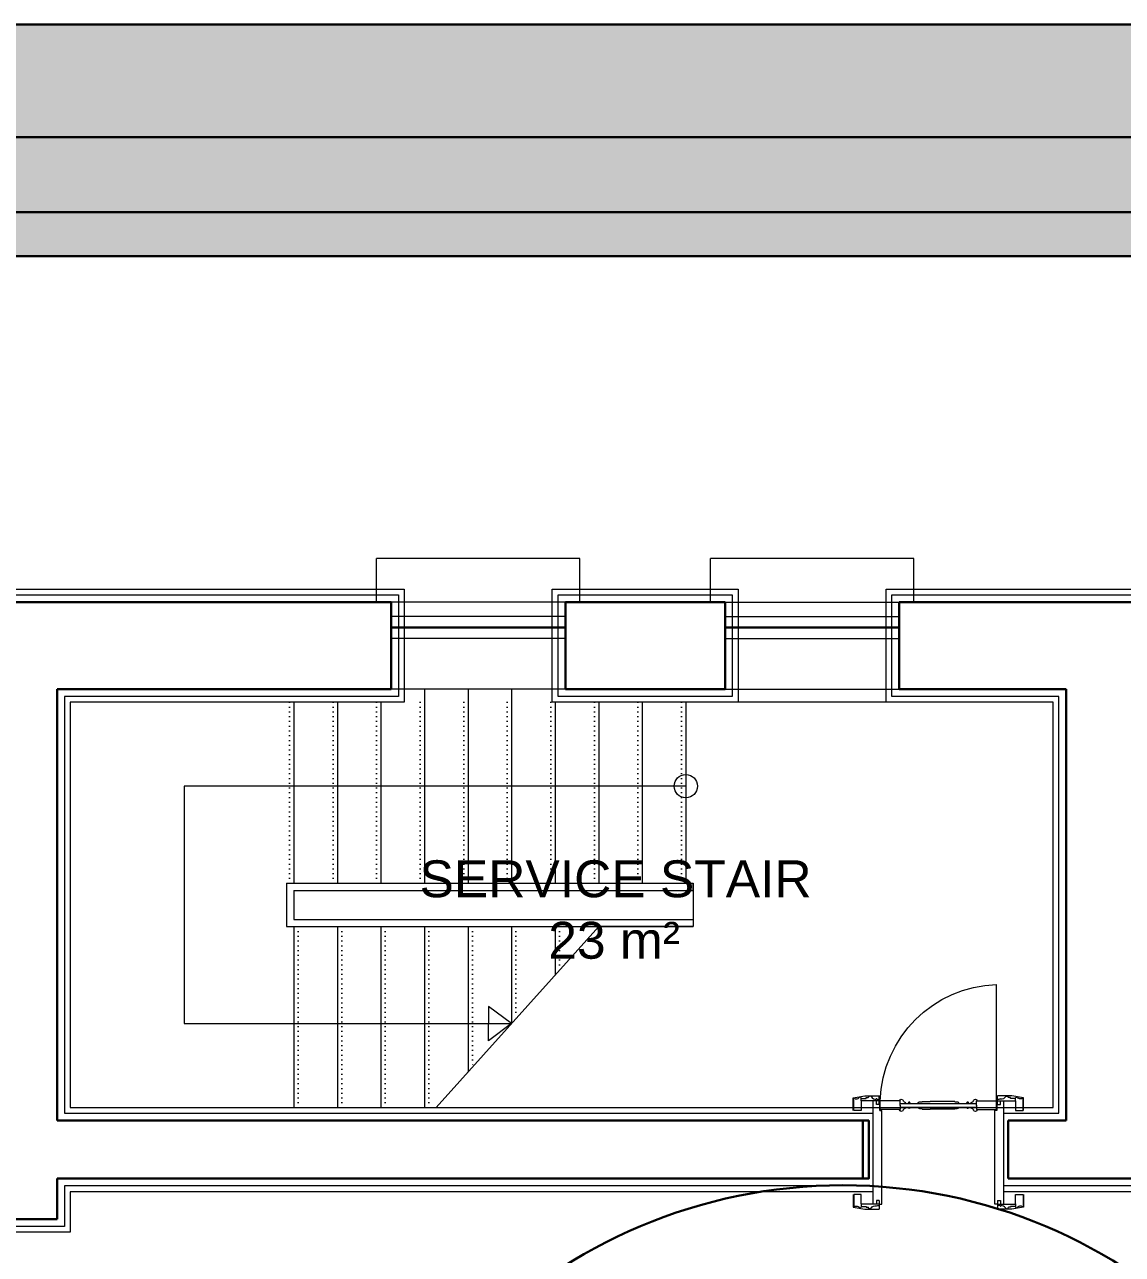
# Model space of a CAD drawing. Header units: millimetres. Extents: x 4346 to 24970, y -10214 to -5839.
# Drawn here: x 5340 to 6096, y -6828 to -5981 of the extents above; entities that cross this region are included whole.
import ezdxf

# ---------------------------------------------------------------- set-up
doc = ezdxf.new("R2010")
doc.units = ezdxf.units.MM
doc.linetypes.add('A190-SU-10.01-01_R01$0$DOT2', pattern=[3.175, 0, -3.175])
for name, color, linetype, lineweight in [('a_merdiven', 115, 'Continuous', 0), ('Duvar', 7, 'Continuous', 30), ('duvar mevcut', 55, 'Continuous', 30), ('QAPI_UST_KESIM', 1, 'Continuous', 5), ('WL - ALÇIPAN KAPLAMA', 30, 'Continuous', 15), ('YAZıMAHAL', 152, 'Continuous', 20)]:
    doc.layers.add(name, color=color, linetype=linetype, lineweight=lineweight)
doc.layers.add('a_mermer', color=143, linetype='Continuous', lineweight=0, transparency=0.2)
doc.layers.add('a_parke', color=35, linetype='Continuous', lineweight=0, transparency=0.2)
doc.styles.add('STYLUS BT', font='stylu.ttf')

# ---------------------------------------------------------------- blocks, each defined once
blk = doc.blocks.new('kapipervaz')
at = {"layer": 'QAPI_UST_KESIM'}
for p, q in [((76393.16, 185959.7), (76395.21, 185959.7)), ((76393.16, 185959.7), (76393.16, 185956.27)), ((76395.21, 185959.7), (76395.21, 185957.15)), ((76405.57, 185957.19), (76405.57, 185963.68)), ((76405.57, 185963.68), (76410.76, 185963.68)), ((76410.76, 185963.68), (76410.76, 185955.68)), ((76393.16, 185957.15), (76405.57, 185957.15)), ((76402.17, 185954.91), (76400.77, 185954.91)), ((76405.57, 185955.48), (76402.17, 185955.48)), ((76402.17, 185955.48), (76402.17, 185954.91)), ((76405.57, 185957.19), (76405.57, 185955.48)), ((76405.57, 185955.48), (76405.57, 185955.09)), ((76407, 185955.05), (76407.19, 185955.05))]:
    blk.add_line(p, q, dxfattribs=at)
for centre, radius, start, end in [((76393.31, 185956.29), 0.154, 164.59434, 245.86062), ((76393.66, 185953.57), 2.61, 60.47103, 98.93763), ((76395.16, 185956.01), 0.275, 217.02219, 348.70515), ((76395.72, 185952.35), 3.62, 35.94994, 94.60262), ((76399.63, 185955.07), 1.15, 211.46552, 352.04439), ((76406.3, 185955.34), 0.766, 199.21354, 337.6241), ((76409.03, 185953.04), 2.73, 74.45502, 132.34617), ((76410.26, 185955.8), 0.516, 194.68712, 347.13283)]:
    blk.add_arc(centre, radius, start, end, dxfattribs=at)
blk = doc.blocks.new('papuc1')
at = {"layer": 'QAPI_UST_KESIM'}
for p, q in [((76393.19, 185928.57), (76401.29, 185930.07)), ((76393.19, 185920.01), (76393.19, 185928.57)), ((76401.29, 185930.07), (76411.19, 185930.07)), ((76411.19, 185925.71), (76411.19, 185930.07))]:
    blk.add_line(p, q, dxfattribs=at)
blk = doc.blocks.new('k19')
at = {"layer": 'QAPI_UST_KESIM'}
for p, q in [((-83.9, -33.25), (-83.9, 37.85)), ((-79, 31.75), (-79, 37.85)), ((-79, 37.8), (-79, 31.8)), ((-65.22, 37.8), (-79, 37.8)), ((-65.22, 34.71), (-65.22, 37.8)), ((-12.61, 36), (-65.22, 36)), ((-65.22, 34.81), (-65.22, 31.8)), ((-62.9, 37.89), (-63.21, 37.89)), ((-61.26, 36), (-61.26, 36.58)), ((-50.16, 37.19), (-50.16, 37.5)), ((-50.16, 37.5), (-33.32, 37.5)), ((-27.68, 37.5), (-33.32, 37.5)), ((-27.68, 37.19), (-27.68, 37.5)), ((-16.54, 36), (-16.54, 36.58)), ((-14.9, 37.89), (-14.59, 37.89)), ((-12.58, 37.8), (1.2, 37.8)), ((-12.58, 34.71), (-12.58, 37.8)), ((-12.58, 34.81), (-12.58, 31.8)), ((1.2, 31.8), (1.2, 37.85)), ((6.1, -33.25), (6.1, 37.85)), ((-79.2, 31.25), (-77.8, 31.25)), ((-65.22, 31.8), (-79, 31.8)), ((-77.8, -33.25), (-77.8, 31.25)), ((-12.61, 33.52), (-65.22, 33.52)), ((-62.9, 31.64), (-63.21, 31.64)), ((-61.26, 33.52), (-61.26, 32.95)), ((-50.16, 32.34), (-50.16, 32.02)), ((-50.16, 32.02), (-33.32, 32.02)), ((-27.68, 32.02), (-33.32, 32.02)), ((-27.68, 32.34), (-27.68, 32.02)), ((-16.54, 33.52), (-16.54, 32.95)), ((-14.9, 31.64), (-14.59, 31.64)), ((-12.58, 31.8), (1.2, 31.8)), ((0, -33.25), (0, 31.25)), ((1.4, 31.25), (0, 31.25)), ((-79.6, -33.25), (-77.8, -33.25)), ((1.8, -33.25), (0, -33.25))]:
    blk.add_line(p, q, dxfattribs=at)
for points in [[(-79, 37.85), (-79, 118.05)], [(-79.6, 37.83), (-79.2, 37.83), (-79.2, 31.25)], [(1.4, 31.25), (1.4, 37.83), (1.8, 37.83)]]:
    blk.add_lwpolyline(points, dxfattribs=at)
for points in [[(-59.79, 36), (-59.79, 36.5), (-59.54, 36.5, -1), (-58.54, 36.5), (-58.29, 36.5), (-58.29, 36)], [(-19.54, 35.98), (-19.54, 36.48), (-19.29, 36.48, -1), (-18.29, 36.48), (-18.04, 36.48), (-18.04, 35.98)], [(-59.79, 33.52), (-59.79, 33.02), (-59.54, 33.02, 1), (-58.54, 33.02), (-58.29, 33.02), (-58.29, 33.52)], [(-19.54, 33.55), (-19.54, 33.05), (-19.29, 33.05, 1), (-18.29, 33.05), (-18.04, 33.05), (-18.04, 33.55)]]:
    blk.add_lwpolyline(points, format="xyb", dxfattribs=at)
for centre, radius, start, end in [((-81.83, 35.03), 83.07, 1.94976, 88.05024), ((-64.4, 37.77), 1.2, 5.60227, 180.48035), ((-61.02, 38.56), 2, 199.67608, 263.2827), ((-51.53, 35.25), 1.92, 94.51434, 156.65142), ((-50.74, 24.11), 13.1, 87.45, 94.10206), ((-27.09, 24.11), 13.1, 85.89794, 92.55), ((-26.31, 35.25), 1.92, 23.34858, 85.48566), ((-16.78, 38.56), 2, 276.7173, 340.32392), ((-13.4, 37.77), 1.2, 359.51965, 174.39773), ((-64.4, 31.75), 1.2, 179.51965, 354.39773), ((-61.02, 30.96), 2, 96.7173, 160.32392), ((-51.53, 34.27), 1.92, 203.34858, 265.48566), ((-50.74, 45.42), 13.1, 265.89794, 272.55), ((-27.09, 45.42), 13.1, 267.45, 274.10206), ((-26.31, 34.27), 1.92, 274.51434, 336.65142), ((-16.78, 30.96), 2, 19.67608, 83.2827), ((-13.4, 31.75), 1.2, 185.60227, 0.48035)]:
    blk.add_arc(centre, radius, start, end, dxfattribs=at)
at = {"layer": 'QAPI_UST_KESIM', "extrusion": (0, 0, -1), "xscale": -1, "zscale": -1}
for name, p in [('papuc1', (76490.79, -185888.71)), ('kapipervaz', (76391.36, -185990.38))]:
    blk.add_blockref(name, p, dxfattribs=at)
at = {"layer": 'QAPI_UST_KESIM', "extrusion": (0, 0, -1), "xscale": -1, "zscale": -1, "rotation": 180}
for name, p in [('kapipervaz', (-76313.56, 185994.98)), ('papuc1', (-76412.99, 185893.31))]:
    blk.add_blockref(name, p, dxfattribs=at)
at = {"layer": 'QAPI_UST_KESIM', "xscale": -1, "rotation": 180}
for name, p in [('kapipervaz', (-76391.36, 185994.98)), ('papuc1', (-76490.79, 185893.31))]:
    blk.add_blockref(name, p, dxfattribs=at)
at = {"layer": 'QAPI_UST_KESIM', "xscale": -1}
for name, p in [('papuc1', (76412.99, -185888.71)), ('kapipervaz', (76313.56, -185990.38))]:
    blk.add_blockref(name, p, dxfattribs=at)

msp = doc.modelspace()

# ---------------------------------------------------------------- hatches: boundary and pattern name
at = {"layer": 'Duvar'}
h = msp.add_hatch(color=256, dxfattribs=at)
h.dxf.hatch_style = 1
h.paths.add_polyline_path([(4423.24, -10136.77), (10254.24, -10136.77), (10254.24, -6058.85), (4423.24, -6058.85)], flags=16)
h.paths.add_polyline_path([(4345.68, -10214.33), (10331.8, -10214.33), (10331.8, -5981.29), (4345.68, -5981.29)])
at = {"layer": 'Duvar', "true_color": 0x636466}
h = msp.add_hatch(color=251, dxfattribs=at)
h.dxf.hatch_style = 1
h.paths.add_polyline_path([(4474.95, -10085.06), (10202.53, -10085.06), (10202.53, -6110.56), (4474.95, -6110.56)], flags=16)
h.paths.add_polyline_path([(4423.24, -10136.77), (10254.24, -10136.77), (10254.24, -6058.85), (4423.24, -6058.85)])
at = {"layer": 'Duvar'}
h = msp.add_hatch(color=256, dxfattribs=at)
h.dxf.hatch_style = 1
h.paths.add_polyline_path([(4505.12, -10054.89), (10172.36, -10054.89), (10172.36, -6140.73), (4505.12, -6140.73)], flags=16)
h.paths.add_polyline_path([(4474.95, -10085.06), (10202.53, -10085.06), (10202.53, -6110.56), (4474.95, -6110.56)])

# ---------------------------------------------------------------- linework, layer by layer
at = {"lineweight": 5}
for p, q in [((5582.35, -6379), (5582.35, -6349)), ((5722.35, -6349), (5582.35, -6349)), ((5722.35, -6379), (5722.35, -6349)), ((5812.35, -6379), (5812.35, -6349)), ((5952.35, -6349), (5812.35, -6349)), ((5952.35, -6379), (5952.35, -6349))]:
    msp.add_line(p, q, dxfattribs=at)
at = {"color": 5, "lineweight": 0}
for p, q in [((5712.35, -6379), (5592.35, -6379)), ((5822.35, -6379), (5942.35, -6379)), ((5712.35, -6389), (5592.35, -6389)), ((5822.35, -6389), (5942.35, -6389)), ((5712.35, -6404), (5592.35, -6404)), ((5822.35, -6404), (5942.35, -6404)), ((5712.35, -6439), (5592.35, -6439)), ((5822.35, -6439), (5942.35, -6439))]:
    msp.add_line(p, q, dxfattribs=at)
at = {"color": 5, "lineweight": 30}
for p, q in [((5712.35, -6396.5), (5592.35, -6396.5)), ((5822.35, -6396.5), (5942.35, -6396.5))]:
    msp.add_line(p, q, dxfattribs=at)
for points in [[(5592.35, -6379), (5592.35, -6439)], [(5712.35, -6379), (5712.35, -6439)], [(5822.35, -6379), (5822.35, -6439)], [(5942.35, -6379), (5942.35, -6439)]]:
    msp.add_lwpolyline(points, dxfattribs=at)
at = {"layer": 'a_merdiven', "color": 6}
for p, q in [((5520.35, -6572.5), (5800.35, -6572.5)), ((5520.35, -6572.5), (5520.35, -6602.5)), ((5525.35, -6577.5), (5800.35, -6577.5)), ((5800.35, -6577.5), (5800.35, -6572.5)), ((5520.35, -6602.5), (5800.35, -6602.5)), ((5525.35, -6597.5), (5800.35, -6597.5)), ((5800.35, -6597.5), (5800.35, -6602.5))]:
    msp.add_line(p, q, dxfattribs=at)
at = {"layer": 'a_merdiven'}
msp.add_line((5735.35, -6602.5), (5623.44, -6727), dxfattribs=at)
for points in [[(5615.35, -6439), (5615.35, -6572.5)], [(5645.35, -6439), (5645.35, -6572.5)], [(5675.35, -6439), (5675.35, -6572.5)], [(5525.35, -6448), (5525.35, -6572.5)], [(5555.35, -6448), (5555.35, -6572.5)], [(5585.35, -6448), (5585.35, -6572.5)], [(5705.35, -6448), (5705.35, -6572.5)], [(5735.35, -6448), (5735.35, -6572.5)], [(5765.35, -6448), (5765.35, -6572.5)], [(5795.35, -6448), (5795.35, -6572.5)], [(5525.35, -6602.5), (5525.35, -6727)], [(5555.35, -6602.5), (5555.35, -6727)], [(5585.35, -6602.5), (5585.35, -6727)], [(5615.35, -6602.5), (5615.35, -6727)], [(5645.35, -6602.5), (5645.35, -6702.63)], [(5675.35, -6602.5), (5675.35, -6669.25)], [(5705.35, -6602.5), (5705.35, -6635.88)]]:
    msp.add_lwpolyline(points, dxfattribs=at)
at = {"layer": 'a_merdiven', "color": 31, "linetype": 'A190-SU-10.01-01_R01$0$DOT2', "true_color": 0xfecc66}
for points in [[(5522.35, -6448), (5522.35, -6572.5)], [(5552.35, -6448), (5552.35, -6572.5)], [(5582.35, -6448), (5582.35, -6572.5)], [(5612.35, -6448), (5612.35, -6572.5)], [(5642.35, -6448), (5642.35, -6572.5)], [(5672.35, -6448), (5672.35, -6572.5)], [(5702.35, -6448), (5702.35, -6572.5)], [(5732.35, -6448), (5732.35, -6572.5)], [(5762.35, -6448), (5762.35, -6572.5)], [(5792.35, -6448), (5792.35, -6572.5)], [(5528.35, -6602.5), (5528.35, -6727)], [(5558.35, -6602.5), (5558.35, -6727)], [(5588.35, -6602.5), (5588.35, -6727)], [(5618.35, -6602.5), (5618.35, -6727)], [(5648.35, -6602.5), (5648.35, -6699.29)], [(5678.35, -6602.5), (5678.35, -6665.91)], [(5708.35, -6602.5), (5708.35, -6632.54)]]:
    msp.add_lwpolyline(points, dxfattribs=at)
at = {"layer": 'a_merdiven', "color": 6}
for points in [[(5795.35, -6505.75), (5449.77, -6505.75), (5449.77, -6669.25), (5675.35, -6669.25)], [(5525.35, -6577.5), (5525.35, -6597.5)], [(5675.35, -6669.25), (5659.5, -6657.42), (5659.5, -6669.25)], [(5675.35, -6669.25), (5659.5, -6681.08), (5659.5, -6669.25)]]:
    msp.add_lwpolyline(points, dxfattribs=at)
msp.add_circle((5795.35, -6505.75), 8, dxfattribs=at)
at = {"layer": 'a_mermer'}
msp.add_lwpolyline([(6048.35, -6448), (5795.35, -6448), (5795.35, -6572.5), (5800.35, -6572.5), (5800.35, -6602.5), (5735.35, -6602.5), (5623.44, -6727), (6048.35, -6727), (6048.35, -6448)], dxfattribs=at)
at = {"layer": 'Duvar'}
for points in [[(4345.68, -10214.33), (10331.8, -10214.33), (10331.8, -5981.29), (4345.68, -5981.29)], [(4423.24, -10136.77), (10254.24, -10136.77), (10254.24, -6058.85), (4423.24, -6058.85)], [(4474.95, -10085.06), (10202.53, -10085.06), (10202.53, -6110.56), (4474.95, -6110.56)], [(4505.12, -10054.89), (10172.36, -10054.89), (10172.36, -6140.73), (4505.12, -6140.73)]]:
    msp.add_lwpolyline(points, close=True, dxfattribs=at)
msp.add_lwpolyline([(5917.35, -6736), (5921.35, -6736), (5921.35, -6776), (5917.35, -6776)], dxfattribs=at)
msp.add_circle((5903.57, -7139), 358.37, dxfattribs=at)
at = {"layer": 'duvar mevcut'}
for p, q in [((5592.35, -6379), (5592.35, -6439)), ((5712.35, -6439), (5712.35, -6379)), ((5822.35, -6379), (5822.35, -6439)), ((5942.35, -6439), (5942.35, -6379))]:
    msp.add_line(p, q, dxfattribs=at)
at = {"layer": 'duvar mevcut', "lineweight": 30}
for p, q in [((5917.35, -6736), (5917.35, -6776)), ((6017.35, -6736), (6017.35, -6776))]:
    msp.add_line(p, q, dxfattribs=at)
for points in [[(5277.35, -6379), (5592.35, -6379)], [(5712.35, -6379), (5822.35, -6379)], [(5942.35, -6379), (6307.35, -6379)], [(5362.35, -6439), (5362.35, -6736)], [(5362.35, -6439), (5592.35, -6439)], [(5712.35, -6439), (5822.35, -6439)], [(5942.35, -6439), (6057.35, -6439)], [(6057.35, -6439), (6057.35, -6736)], [(5362.35, -6736), (5917.35, -6736)], [(6017.35, -6736), (6057.35, -6736)], [(5362.35, -6776), (5362.35, -6804)], [(5362.35, -6776), (5917.35, -6776)], [(6017.35, -6776), (6168.35, -6776)], [(5322.35, -6804), (5362.35, -6804)]]:
    msp.add_lwpolyline(points, dxfattribs=at)
at = {"layer": 'WL - ALÇIPAN KAPLAMA'}
for points in [[(5287.35, -6737), (5313.35, -6737), (5313.35, -6448), (5268.35, -6448), (5268.35, -6370), (5601.35, -6370), (5601.35, -6448), (5371.35, -6448), (5371.35, -6727), (5917.35, -6727), (5924.35, -6727)], [(5287.35, -6741), (5317.35, -6741), (5317.35, -6444), (5272.35, -6444), (5272.35, -6374), (5597.35, -6374), (5597.35, -6444), (5367.35, -6444), (5367.35, -6731), (5917.35, -6731), (5924.35, -6731)], [(6014.35, -6727), (6048.35, -6727), (6048.35, -6448), (5933.35, -6448), (5933.35, -6370), (6316.35, -6370), (6316.35, -6409), (7112.35, -6409), (7112.35, -6370), (7210.35, -6370), (7210.35, -6448), (7190.35, -6448), (7190.35, -6747), (7373.35, -6747)], [(6014.35, -6731), (6052.35, -6731), (6052.35, -6444), (5937.35, -6444), (5937.35, -6374), (6312.35, -6374), (6312.35, -6413), (7116.35, -6413), (7116.35, -6374), (7206.35, -6374), (7206.35, -6444), (7186.35, -6444), (7186.35, -6751), (7373.35, -6751)], [(5924.35, -6781), (5917.35, -6781), (5367.35, -6781), (5367.35, -6809), (5317.35, -6809), (5317.35, -6766), (5287.35, -6766)], [(5924.35, -6785), (5917.35, -6785), (5371.35, -6785), (5371.35, -6813), (5313.35, -6813), (5313.35, -6770), (5287.35, -6770)], [(6171.35, -6781), (6014.35, -6781)], [(6171.35, -6785), (6014.35, -6785)]]:
    msp.add_lwpolyline(points, dxfattribs=at)
for points in [[(5831.35, -6448), (5703.35, -6448), (5703.35, -6370), (5831.35, -6370)], [(5827.35, -6444), (5707.35, -6444), (5707.35, -6374), (5827.35, -6374)]]:
    msp.add_lwpolyline(points, close=True, dxfattribs=at)

# ---------------------------------------------------------------- block references
at = {"layer": 'a_parke', "xscale": -1}
msp.add_blockref('k19', (5930.45, -6760.3), dxfattribs=at)

# ---------------------------------------------------------------- texts
at = {"layer": 'YAZıMAHAL', "lineweight": 5, "insert": (5503.46, -6556.83), "char_height": 25.4016, "width": 621.8881, "attachment_point": 1, "style": 'STYLUS BT'}
msp.add_mtext('{\\fArial|b0|i0|c162|p34;           SERVICE STAIR\\P                    \\C1;23 m²}', dxfattribs=at)

doc.saveas('drawing.dxf')
